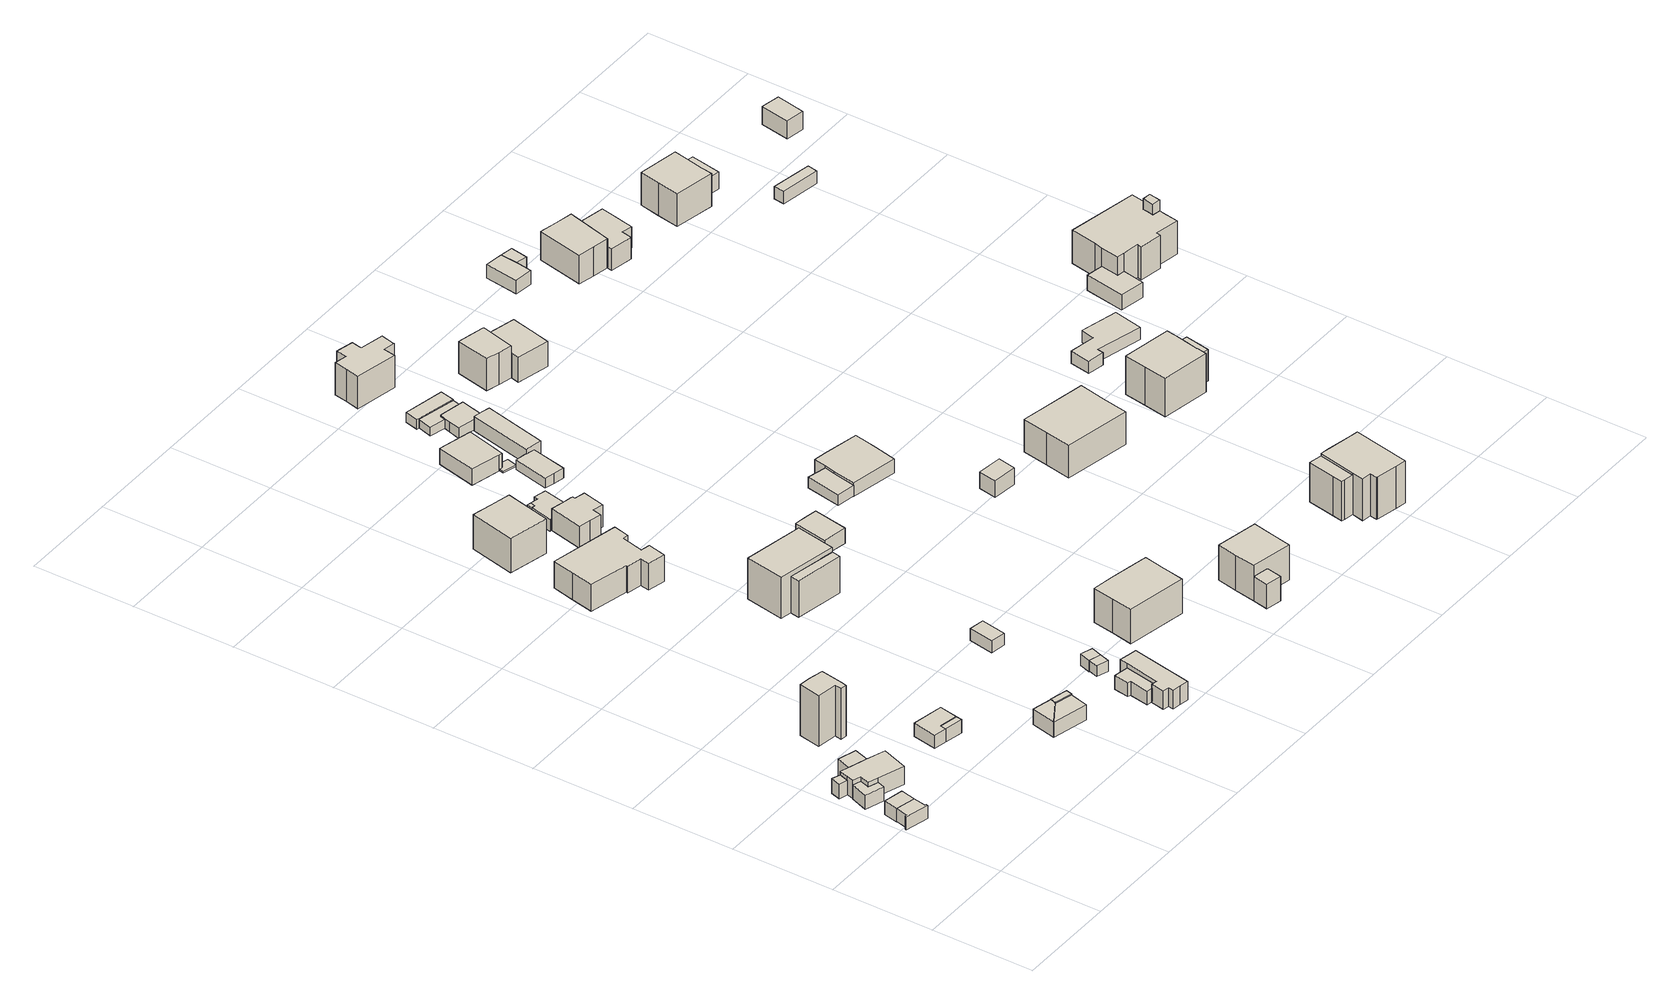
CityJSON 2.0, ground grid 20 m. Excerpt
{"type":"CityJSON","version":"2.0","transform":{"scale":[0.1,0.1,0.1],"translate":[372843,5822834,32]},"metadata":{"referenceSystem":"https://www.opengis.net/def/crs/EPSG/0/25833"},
"CityObjects":{
"building1":{"type":"Building","attributes":{"Gemeindeschluessel":"11000005","BezugspunktDach":"2200","function":"31001_1313","measuredHeight":2.73,"storeysAboveGround":1},"address":[{"country":"Germany","locality":"Berlin","thoroughfareNumber":"20 (2)","thoroughfareName":"Neunkircher Steig"}],"geometry":[{"type":"Solid","lod":"1","boundaries":[[[[0,1,2,3,4,5,6,7]],[[8,9,10,11,12,13,14,15]],[[8,15,7,6]],[[9,8,6,5]],[[10,9,5,4]],[[11,10,4,3]],[[12,11,3,2]],[[13,12,2,1]],[[14,13,1,0]],[[15,14,0,7]]]]}]},
"building2":{"type":"Building","attributes":{"Gemeindeschluessel":"11000005","BezugspunktDach":"2200","function":"51009_1610","measuredHeight":2.79,"storeysAboveGround":0},"address":[{"country":"Germany","locality":"Berlin"}],"geometry":[{"type":"Solid","lod":"1","boundaries":[[[[3,16,17,4]],[[18,19,20,21]],[[18,21,4,17]],[[19,18,17,16]],[[20,19,16,3]],[[21,20,3,4]]]]}]},
"building3":{"type":"Building","attributes":{"Gemeindeschluessel":"11000005","BezugspunktDach":"2200","function":"51009_1610","measuredHeight":2.93,"storeysAboveGround":0},"address":[{"country":"Germany","locality":"Berlin"}],"geometry":[{"type":"Solid","lod":"1","boundaries":[[[[22,23,24,25,26,27]],[[28,29,30,31,32,33]],[[28,33,27,26]],[[29,28,26,25]],[[30,29,25,24]],[[31,30,24,23]],[[32,31,23,22]],[[33,32,22,27]]]]}]},
"building4":{"type":"Building","attributes":{"Gemeindeschluessel":"11000005","BezugspunktDach":"2200","function":"31001_1313","measuredHeight":3,"storeysAboveGround":1},"address":[{"country":"Germany","locality":"Berlin","thoroughfareNumber":"20 (4)","thoroughfareName":"Neunkircher Steig"}],"geometry":[{"type":"Solid","lod":"1","boundaries":[[[[34,35,36,37]],[[38,39,40,41]],[[38,41,37,36]],[[39,38,36,35]],[[40,39,35,34]],[[41,40,34,37]]]]}]},
"building5":{"type":"Building","attributes":{"Gemeindeschluessel":"11000005","function":"31001_1312"},"address":[{"country":"Germany","locality":"Berlin","thoroughfareNumber":"20","thoroughfareName":"Neunkircher Steig"}],"children":["building5-1","building5-2"]},
"building5-1":{"type":"BuildingPart","attributes":{"BezugspunktDach":"2200","measuredHeight":3.75,"storeysAboveGround":1},"parents":["building5"],"geometry":[{"type":"Solid","lod":"1","boundaries":[[[[42,43,44,45,46,47,48,49,50,51]],[[52,53,54,55,56,57,58,59,60,61]],[[52,61,51,50]],[[53,52,50,49]],[[54,53,49,48]],[[56,55,47,46]],[[57,56,46,45]],[[58,57,45,44]],[[59,58,44,43]],[[60,59,43,42]],[[61,60,42,51]],[[55,54,48,47]]]]}]},
"building5-2":{"type":"BuildingPart","attributes":{"BezugspunktDach":"2200","measuredHeight":3.75,"storeysAboveGround":1},"parents":["building5"],"geometry":[{"type":"Solid","lod":"1","boundaries":[[[[47,62,63,48]],[[64,65,55,54]],[[64,54,48,63]],[[65,64,63,62]],[[55,65,62,47]],[[55,47,48,54]]]]}]},
"building6":{"type":"Building","attributes":{"Gemeindeschluessel":"11000005","BezugspunktDach":"2200","function":"31001_1313","measuredHeight":10.41,"storeysAboveGround":1},"address":[{"country":"Germany","locality":"Berlin","thoroughfareNumber":"20 (3)","thoroughfareName":"Neunkircher Steig"}],"geometry":[{"type":"Solid","lod":"1","boundaries":[[[[66,67,68,69,70,71,72,73]],[[74,75,76,77,78,79,80,81]],[[74,81,73,72]],[[75,74,72,71]],[[76,75,71,70]],[[77,76,70,69]],[[78,77,69,68]],[[79,78,68,67]],[[80,79,67,66]],[[81,80,66,73]]]]}]},
"building7":{"type":"Building","attributes":{"Gemeindeschluessel":"11000005","BezugspunktDach":"2200","function":"31001_1312","measuredHeight":2.77,"storeysAboveGround":1},"address":[{"country":"Germany","locality":"Berlin","thoroughfareNumber":"183","thoroughfareName":"Torweg"}],"geometry":[{"type":"Solid","lod":"1","boundaries":[[[[82,83,84,85,86,87]],[[88,89,90,91,92,93]],[[88,93,87,86]],[[89,88,86,85]],[[90,89,85,84]],[[91,90,84,83]],[[92,91,83,82]],[[93,92,82,87]]]]}]},
"building8":{"type":"Building","attributes":{"Gemeindeschluessel":"11000005","BezugspunktDach":"2200","function":"51009_1610","measuredHeight":2.72,"storeysAboveGround":0},"address":[{"country":"Germany","locality":"Berlin"}],"geometry":[{"type":"Solid","lod":"1","boundaries":[[[[94,84,83,82]],[[91,90,95,92]],[[91,92,82,83]],[[90,91,83,84]],[[95,90,84,94]],[[92,95,94,82]]]]}]},
"building9":{"type":"Building","attributes":{"Gemeindeschluessel":"11000005","function":"31001_1312"},"address":[{"country":"Germany","locality":"Berlin","thoroughfareNumber":"181","thoroughfareName":"Torweg"}],"children":["building9-1","building9-2"]},
"building9-1":{"type":"BuildingPart","attributes":{"BezugspunktDach":"2200","measuredHeight":3.16,"storeysAboveGround":1},"parents":["building9"],"geometry":[{"type":"Solid","lod":"1","boundaries":[[[[96,97,98,99]],[[100,101,102,103]],[[101,100,98,97]],[[102,101,97,96]],[[103,102,96,99]],[[100,103,99,98]]]]}]},
"building9-2":{"type":"BuildingPart","attributes":{"BezugspunktDach":"2200","measuredHeight":3.24,"storeysAboveGround":1},"parents":["building9"],"geometry":[{"type":"MultiSurface","lod":"1","boundaries":[[[104,105,106,107]],[[108,109,100,103]],[[108,103,107,106]],[[109,108,106,105]],[[100,109,105,104]],[[110,99,98,100,104,107]],[[103,100,98,99,110]]]}]},
"building10":{"type":"Building","attributes":{"Gemeindeschluessel":"11000005","BezugspunktDach":"2200","function":"51009_1610","measuredHeight":3.34,"storeysAboveGround":0},"address":[{"country":"Germany","locality":"Berlin"}],"geometry":[{"type":"Solid","lod":"1","boundaries":[[[[111,112,113,114]],[[109,115,101,100]],[[109,100,114,113]],[[115,109,113,112]],[[101,115,112,111]],[[100,101,111,114]]]]}]},
"building11":{"type":"Building","attributes":{"Gemeindeschluessel":"11000005","BezugspunktDach":"2200","function":"31001_1000","measuredHeight":3.13,"storeysAboveGround":1},"address":[{"country":"Germany","locality":"Berlin","thoroughfareNumber":"179 (2)","thoroughfareName":"Torweg"}],"geometry":[{"type":"Solid","lod":"1","boundaries":[[[[116,117,118,119,120,121,122]],[[123,124,125,126,127,128,129]],[[123,129,122,121]],[[124,123,121,120]],[[125,124,120,119]],[[126,125,119,118]],[[127,126,118,117]],[[128,127,117,116]],[[129,128,116,122]]]]}]},
"building12":{"type":"Building","attributes":{"Gemeindeschluessel":"11000005","BezugspunktDach":"2200","function":"31001_1000","measuredHeight":5.15,"storeysAboveGround":1},"address":[{"country":"Germany","locality":"Berlin","thoroughfareNumber":"179 (1)","thoroughfareName":"Torweg"}],"geometry":[{"type":"Solid","lod":"1","boundaries":[[[[130,131,132,133,134,135,136,137,138,139,140]],[[141,142,143,144,145,146,147,148,149,150,151]],[[141,151,140,139]],[[142,141,139,138]],[[143,142,138,137]],[[144,143,137,136]],[[145,144,136,135]],[[146,145,135,134]],[[147,146,134,133]],[[148,147,133,132]],[[149,148,132,131]],[[150,149,131,130]],[[151,150,130,140]]]]}]},
"building13":{"type":"Building","attributes":{"Gemeindeschluessel":"11000005","BezugspunktDach":"2200","function":"31001_1010","measuredHeight":6.25,"storeysAboveGround":1},"address":[{"country":"Germany","locality":"Berlin","thoroughfareNumber":"24","thoroughfareName":"Neunkircher Steig"}],"geometry":[{"type":"Solid","lod":"1","boundaries":[[[[152,153,154,155,156,157,158,159,160,161,162,163,164,165]],[[166,167,168,169,170,171,172,173,174,175,176,177,178,179]],[[166,179,165,164]],[[167,166,164,163]],[[168,167,163,162]],[[169,168,162,161]],[[170,169,161,160]],[[171,170,160,159]],[[172,171,159,158]],[[173,172,158,157]],[[174,173,157,156]],[[175,174,156,155]],[[176,175,155,154]],[[177,176,154,153]],[[178,177,153,152]],[[179,178,152,165]]]]}]},
"building14":{"type":"Building","attributes":{"Gemeindeschluessel":"11000005","BezugspunktDach":"2200","function":"31001_1000","measuredHeight":2.26,"storeysAboveGround":1},"address":[{"country":"Germany","locality":"Berlin","thoroughfareNumber":"179 (3)","thoroughfareName":"Torweg"}],"geometry":[{"type":"Solid","lod":"1","boundaries":[[[[180,181,182,183]],[[184,185,186,187]],[[184,187,183,182]],[[185,184,182,181]],[[186,185,181,180]],[[187,186,180,183]]]]}]},
"building15":{"type":"Building","attributes":{"Gemeindeschluessel":"11000005","BezugspunktDach":"2200","function":"51009_1610","measuredHeight":2.43,"storeysAboveGround":0},"address":[{"country":"Germany","locality":"Berlin"}],"geometry":[{"type":"Solid","lod":"1","boundaries":[[[[181,188,189,182]],[[190,191,192,193]],[[190,193,182,189]],[[191,190,189,188]],[[192,191,188,181]],[[193,192,181,182]]]]}]},
"building16":{"type":"Building","attributes":{"Gemeindeschluessel":"11000005","BezugspunktDach":"2200","function":"31001_2463","measuredHeight":2.42,"storeysAboveGround":1},"address":[{"country":"Germany","locality":"Berlin","thoroughfareNumber":"181 (1)","thoroughfareName":"Torweg"}],"geometry":[{"type":"Solid","lod":"1","boundaries":[[[[194,195,196,197]],[[198,199,200,201]],[[198,201,197,196]],[[199,198,196,195]],[[200,199,195,194]],[[201,200,194,197]]]]}]},
"building17":{"type":"Building","attributes":{"Gemeindeschluessel":"11000005","BezugspunktDach":"2200","function":"31001_1010","measuredHeight":8.42,"storeysAboveGround":1},"address":[{"country":"Germany","locality":"Berlin","thoroughfareNumber":"26","thoroughfareName":"Neunkircher Steig"}],"geometry":[{"type":"Solid","lod":"1","boundaries":[[[[202,203,204,205,206]],[[207,208,209,210,211]],[[207,211,206,205]],[[208,207,205,204]],[[209,208,204,203]],[[210,209,203,202]],[[211,210,202,206]]]]}]},
"building18":{"type":"Building","attributes":{"Gemeindeschluessel":"11000005","function":"31001_1010"},"address":[{"country":"Germany","locality":"Berlin","thoroughfareNumber":"182","thoroughfareName":"Torweg"}],"children":["building18-1","building18-2"]},
"building18-1":{"type":"BuildingPart","attributes":{"BezugspunktDach":"2200","measuredHeight":9.19,"storeysAboveGround":1},"parents":["building18"],"geometry":[{"type":"MultiSurface","lod":"1","boundaries":[[[212,213,214,215]],[[216,217,218,219]],[[216,219,215,214]],[[217,216,214,213]],[[218,217,213,212]],[[219,218,220,221,222,212,215]],[[222,221,220,218]]]}]},
"building18-2":{"type":"BuildingPart","attributes":{"BezugspunktDach":"2200","measuredHeight":7.47,"storeysAboveGround":1},"parents":["building18"],"geometry":[{"type":"MultiSurface","lod":"1","boundaries":[[[223,222,221,224]],[[220,218,225,226]],[[220,226,224,221]],[[225,218,222,223]],[[226,225,223,224]],[[227,218,228,220,221,222]]]}]},
"building19":{"type":"Building","attributes":{"Gemeindeschluessel":"11000005","BezugspunktDach":"2200","function":"31001_1010","measuredHeight":5.84,"storeysAboveGround":1},"address":[{"country":"Germany","locality":"Berlin","thoroughfareNumber":"26 (1)","thoroughfareName":"Neunkircher Steig"}],"geometry":[{"type":"Solid","lod":"1","boundaries":[[[[229,230,231,232,233,234,235,236,237,238,239]],[[240,241,242,243,244,245,246,247,248,249,250]],[[240,250,239,238]],[[241,240,238,237]],[[242,241,237,236]],[[243,242,236,235]],[[244,243,235,234]],[[245,244,234,233]],[[246,245,233,232]],[[247,246,232,231]],[[248,247,231,230]],[[249,248,230,229]],[[250,249,229,239]]]]}]},
"building20":{"type":"Building","attributes":{"Gemeindeschluessel":"11000005","BezugspunktDach":"2200","function":"51009_1610","measuredHeight":2.39,"storeysAboveGround":0},"address":[{"country":"Germany","locality":"Berlin"}],"geometry":[{"type":"Solid","lod":"1","boundaries":[[[[251,252,253,254]],[[255,256,257,258]],[[255,258,254,253]],[[256,255,253,252]],[[257,256,252,251]],[[258,257,251,254]]]]}]},
"building21":{"type":"Building","attributes":{"Gemeindeschluessel":"11000005","BezugspunktDach":"2200","function":"31001_1000","measuredHeight":2.52,"storeysAboveGround":1},"address":[{"country":"Germany","locality":"Berlin","thoroughfareNumber":"26 (2)","thoroughfareName":"Neunkircher Steig"}],"geometry":[{"type":"Solid","lod":"1","boundaries":[[[[259,260,261,262,263,264,252,251,254,265]],[[266,267,268,269,270,271,272,242,240,273]],[[266,273,265,254]],[[267,266,254,251]],[[268,267,251,252]],[[269,268,252,264]],[[270,269,264,263]],[[271,270,263,262]],[[272,271,262,261]],[[242,272,261,260]],[[240,242,260,259]],[[273,240,259,265]]]]}]},
"building22":{"type":"Building","attributes":{"Gemeindeschluessel":"11000005","BezugspunktDach":"2200","function":"31001_1010","measuredHeight":8.5,"storeysAboveGround":1},"address":[{"country":"Germany","locality":"Berlin","thoroughfareNumber":"179","thoroughfareName":"Torweg"}],"geometry":[{"type":"Solid","lod":"1","boundaries":[[[[274,275,276,277,278,279,280,281]],[[282,283,284,285,286,287,288,289]],[[282,289,281,280]],[[283,282,280,279]],[[284,283,279,278]],[[285,284,278,277]],[[286,285,277,276]],[[287,286,276,275]],[[288,287,275,274]],[[289,288,274,281]]]]}]},
"building23":{"type":"Building","attributes":{"Gemeindeschluessel":"11000005","BezugspunktDach":"2200","function":"31001_2463","measuredHeight":3.58,"storeysAboveGround":1},"address":[{"country":"Germany","locality":"Berlin","thoroughfareNumber":"182 (1)","thoroughfareName":"Torweg"}],"geometry":[{"type":"Solid","lod":"1","boundaries":[[[[290,291,292,293,294]],[[295,296,297,298,299]],[[295,299,294,293]],[[296,295,293,292]],[[297,296,292,291]],[[298,297,291,290]],[[299,298,290,294]]]]}]},
"building24":{"type":"Building","attributes":{"Gemeindeschluessel":"11000005","BezugspunktDach":"2200","function":"31001_1010","measuredHeight":3.34,"storeysAboveGround":1},"address":[{"country":"Germany","locality":"Berlin","thoroughfareNumber":"28","thoroughfareName":"Neunkircher Steig"}],"geometry":[{"type":"Solid","lod":"1","boundaries":[[[[300,301,302,303,304,305]],[[306,307,308,309,310,311]],[[306,311,305,304]],[[307,306,304,303]],[[308,307,303,302]],[[309,308,302,301]],[[310,309,301,300]],[[311,310,300,305]]]]}]},
"building25":{"type":"Building","attributes":{"Gemeindeschluessel":"11000005","BezugspunktDach":"2200","function":"31001_1000","measuredHeight":0.295,"storeysAboveGround":1},"address":[{"country":"Germany","locality":"Berlin","thoroughfareNumber":"28 (1)","thoroughfareName":"Neunkircher Steig"}],"geometry":[{"type":"Solid","lod":"1","boundaries":[[[[312,313,314,315,316,317]],[[318,319,320,321,322,323]],[[318,323,317,316]],[[319,318,316,315]],[[320,319,315,314]],[[321,320,314,313]],[[322,321,313,312]],[[323,322,312,317]]]]}]},
"building26":{"type":"Building","attributes":{"Gemeindeschluessel":"11000005","BezugspunktDach":"2200","function":"31001_1000","measuredHeight":2.93,"storeysAboveGround":1},"address":[{"country":"Germany","locality":"Berlin","thoroughfareNumber":"28 (2)","thoroughfareName":"Neunkircher Steig"}],"geometry":[{"type":"Solid","lod":"1","boundaries":[[[[324,325,326,327,328,329]],[[330,331,332,333,334,335]],[[330,335,329,328]],[[331,330,328,327]],[[332,331,327,326]],[[333,332,326,325]],[[334,333,325,324]],[[335,334,324,329]]]]}]},
"building27":{"type":"Building","attributes":{"Gemeindeschluessel":"11000005","function":"31001_1010"},"address":[{"country":"Germany","locality":"Berlin","thoroughfareNumber":"177","thoroughfareName":"Torweg"}],"children":["building27-1","building27-2"]},
"building27-1":{"type":"BuildingPart","attributes":{"BezugspunktDach":"2200","measuredHeight":9.48,"storeysAboveGround":1},"parents":["building27"],"geometry":[{"type":"MultiSurface","lod":"1","boundaries":[[[336,337,338,339,340,341]],[[342,343,344,345,346,347]],[[342,347,341,340]],[[343,342,340,339]],[[344,343,339,338]],[[345,344,338,337]],[[346,345,337,336]],[[348,349,350,347,346,336,341]],[[347,350,349,348]]]}]},
"building27-2":{"type":"BuildingPart","attributes":{"BezugspunktDach":"2200","measuredHeight":5.04,"storeysAboveGround":1},"parents":["building27"],"geometry":[{"type":"Solid","lod":"1","boundaries":[[[[351,349,348,352]],[[347,350,353,354]],[[347,354,352,348]],[[353,350,349,351]],[[354,353,351,352]],[[350,347,348,349]]]]}]},
"building28":{"type":"Building","attributes":{"Gemeindeschluessel":"11000005","BezugspunktDach":"2200","function":"51009_1610","measuredHeight":4.15,"storeysAboveGround":0},"address":[{"country":"Germany","locality":"Berlin"}],"geometry":[{"type":"Solid","lod":"1","boundaries":[[[[355,356,357,358,359]],[[360,361,362,363,364]],[[360,364,359,358]],[[361,360,358,357]],[[362,361,357,356]],[[363,362,356,355]],[[364,363,355,359]]]]}]},
"building29":{"type":"Building","attributes":{"Gemeindeschluessel":"11000005","BezugspunktDach":"2200","function":"31001_1000","measuredHeight":1.82,"storeysAboveGround":1},"address":[{"country":"Germany","locality":"Berlin","thoroughfareNumber":"28 (4)","thoroughfareName":"Neunkircher Steig"}],"geometry":[{"type":"Solid","lod":"1","boundaries":[[[[365,366,367,368,369,370]],[[371,372,373,374,375,376]],[[371,376,370,369]],[[372,371,369,368]],[[373,372,368,367]],[[374,373,367,366]],[[375,374,366,365]],[[376,375,365,370]]]]}]},
"building30":{"type":"Building","attributes":{"Gemeindeschluessel":"11000005","BezugspunktDach":"2200","function":"31001_1000","measuredHeight":2.82,"storeysAboveGround":1},"address":[{"country":"Germany","locality":"Berlin","thoroughfareNumber":"28 (3)","thoroughfareName":"Neunkircher Steig"}],"geometry":[{"type":"Solid","lod":"1","boundaries":[[[[377,378,379,380,381,382,383,384]],[[385,375,374,386,387,388,389,390]],[[385,390,384,383]],[[375,385,383,382]],[[374,375,382,381]],[[386,374,381,380]],[[387,386,380,379]],[[388,387,379,378]],[[389,388,378,377]],[[390,389,377,384]]]]}]},
"building31":{"type":"Building","attributes":{"Gemeindeschluessel":"11000005","BezugspunktDach":"2200","function":"31001_2463","measuredHeight":2.17,"storeysAboveGround":1},"address":[{"country":"Germany","locality":"Berlin","thoroughfareNumber":"180 (1)","thoroughfareName":"Torweg"}],"geometry":[{"type":"Solid","lod":"1","boundaries":[[[[391,392,393,394]],[[395,396,397,398]],[[395,398,394,393]],[[396,395,393,392]],[[397,396,392,391]],[[398,397,391,394]]]]}]},
"building32":{"type":"Building","attributes":{"Gemeindeschluessel":"11000005","BezugspunktDach":"2200","function":"31001_1000","measuredHeight":2.3,"storeysAboveGround":1},"address":[{"country":"Germany","locality":"Berlin","thoroughfareNumber":"11 (1)","thoroughfareName":"Sulzbacher Steig"}],"geometry":[{"type":"Solid","lod":"1","boundaries":[[[[399,400,401,402,403]],[[404,405,372,371,406]],[[404,406,403,402]],[[405,404,402,401]],[[372,405,401,400]],[[371,372,400,399]],[[406,371,399,403]]]]}]},
"building33":{"type":"Building","attributes":{"Gemeindeschluessel":"11000005","BezugspunktDach":"2200","function":"31001_1010","measuredHeight":8.03,"storeysAboveGround":1},"address":[{"country":"Germany","locality":"Berlin","thoroughfareNumber":"11","thoroughfareName":"Sulzbacher Steig"}],"geometry":[{"type":"Solid","lod":"1","boundaries":[[[[407,408,409,410,411,412,413,414,415,416,417,418]],[[419,420,421,422,423,424,425,426,427,428,429,430]],[[419,430,418,417]],[[420,419,417,416]],[[421,420,416,415]],[[422,421,415,414]],[[423,422,414,413]],[[424,423,413,412]],[[425,424,412,411]],[[426,425,411,410]],[[427,426,410,409]],[[428,427,409,408]],[[429,428,408,407]],[[430,429,407,418]]]]}]},
"building34":{"type":"Building","attributes":{"Gemeindeschluessel":"11000005","BezugspunktDach":"2200","function":"31001_1010","measuredHeight":3.3,"storeysAboveGround":1},"address":[{"country":"Germany","locality":"Berlin","thoroughfareNumber":"180","thoroughfareName":"Torweg"}],"geometry":[{"type":"Solid","lod":"1","boundaries":[[[[431,432,433,434,435,436,437,438]],[[439,440,441,442,443,444,445,446]],[[439,446,438,437]],[[440,439,437,436]],[[441,440,436,435]],[[442,441,435,434]],[[443,442,434,433]],[[444,443,433,432]],[[445,444,432,431]],[[446,445,431,438]]]]}]},
"building35":{"type":"Building","attributes":{"Gemeindeschluessel":"11000005","BezugspunktDach":"2200","function":"31001_2463","measuredHeight":4.07,"storeysAboveGround":1},"address":[{"country":"Germany","locality":"Berlin","thoroughfareNumber":"180 (2)","thoroughfareName":"Torweg"}],"geometry":[{"type":"Solid","lod":"1","boundaries":[[[[447,448,449,450]],[[451,452,453,454]],[[451,454,450,449]],[[452,451,449,448]],[[453,452,448,447]],[[454,453,447,450]]]]}]},
"building36":{"type":"Building","attributes":{"Gemeindeschluessel":"11000005","function":"31001_1010"},"address":[{"country":"Germany","locality":"Berlin","thoroughfareNumber":"9","thoroughfareName":"Sulzbacher Steig"}],"children":["building36-1","building36-2"]},
"building36-1":{"type":"BuildingPart","attributes":{"BezugspunktDach":"2200","measuredHeight":8.34,"storeysAboveGround":1},"parents":["building36"],"geometry":[{"type":"MultiSurface","lod":"1","boundaries":[[[455,456,457,458,459,460,461]],[[462,463,464,465,466,467,468]],[[462,468,461,460]],[[463,462,460,459]],[[464,463,459,458]],[[465,464,458,457]],[[466,469,470,471,457,456]],[[467,466,456,455]],[[468,467,455,461]],[[472,470,469,466]],[[472,465,471,470]]]}]},
"building36-2":{"type":"BuildingPart","attributes":{"BezugspunktDach":"2200","measuredHeight":5.55,"storeysAboveGround":1},"parents":["building36"],"geometry":[{"type":"Solid","lod":"1","boundaries":[[[[473,474,475,471,470,469,476,477]],[[478,466,472,465,479,480,481,482]],[[478,482,477,476]],[[466,478,476,469]],[[479,465,471,475]],[[480,479,475,474]],[[481,480,474,473]],[[482,481,473,477]],[[472,466,469,470]],[[465,472,470,471]]]]}]},
"building37":{"type":"Building","attributes":{"Gemeindeschluessel":"11000005","function":"31001_1010"},"address":[{"country":"Germany","locality":"Berlin","thoroughfareNumber":"175","thoroughfareName":"Torweg"}],"children":["building37-1","building37-2"]},
"building37-1":{"type":"BuildingPart","attributes":{"BezugspunktDach":"2200","measuredHeight":9.03,"storeysAboveGround":1},"parents":["building37"],"geometry":[{"type":"MultiSurface","lod":"1","boundaries":[[[483,484,485,486,487,488,489,490,491,492,493]],[[494,495,496,497,498,499,500,501,502,503,504]],[[494,504,493,492]],[[505,506,492,491]],[[496,495,491,490]],[[497,496,490,489]],[[498,497,489,488]],[[499,498,488,487]],[[500,499,487,486]],[[501,500,486,485]],[[502,501,485,484]],[[503,502,484,483]],[[504,503,483,493]],[[495,494,506,505]]]}]},
"building37-2":{"type":"BuildingPart","attributes":{"BezugspunktDach":"2200","measuredHeight":8.12,"storeysAboveGround":1},"parents":["building37"],"geometry":[{"type":"Solid","lod":"1","boundaries":[[[[507,506,505,508,509,510]],[[511,512,495,494,513,514]],[[511,514,510,509]],[[512,511,509,508]],[[495,512,508,505]],[[513,494,506,507]],[[514,513,507,510]],[[495,505,506,494]]]]}]},
"building38":{"type":"Building","attributes":{"Gemeindeschluessel":"11000005","BezugspunktDach":"2200","function":"31001_1010","measuredHeight":8.72,"storeysAboveGround":1},"address":[{"country":"Germany","locality":"Berlin","thoroughfareNumber":"178, 178A","thoroughfareName":"Torweg"}],"geometry":[{"type":"Solid","lod":"1","boundaries":[[[[515,516,517,518,519,520]],[[521,522,523,524,525,526]],[[521,526,520,519]],[[522,521,519,518]],[[523,522,518,517]],[[524,523,517,516]],[[525,524,516,515]],[[526,525,515,520]]]]}]},
"building39":{"type":"Building","attributes":{"Gemeindeschluessel":"11000005","BezugspunktDach":"2200","function":"31001_2463","measuredHeight":2.77,"storeysAboveGround":1},"address":[{"country":"Germany","locality":"Berlin","thoroughfareNumber":"7 (3)","thoroughfareName":"Sulzbacher Steig"}],"geometry":[{"type":"Solid","lod":"1","boundaries":[[[[527,528,529,530,531]],[[532,533,534,535,536]],[[532,536,531,530]],[[533,532,530,529]],[[534,533,529,528]],[[535,534,528,527]],[[536,535,527,531]]]]}]},
"building40":{"type":"Building","attributes":{"Gemeindeschluessel":"11000005","BezugspunktDach":"2200","function":"31001_1000","measuredHeight":2.77,"storeysAboveGround":1},"address":[{"country":"Germany","locality":"Berlin","thoroughfareNumber":"7 (2)","thoroughfareName":"Sulzbacher Steig"}],"geometry":[{"type":"Solid","lod":"1","boundaries":[[[[537,538,529,528]],[[539,540,541,542]],[[539,542,528,529]],[[540,539,529,538]],[[541,540,538,537]],[[542,541,537,528]]]]}]},
"building41":{"type":"Building","attributes":{"Gemeindeschluessel":"11000005","function":"31001_1010"},"address":[{"country":"Germany","locality":"Berlin","thoroughfareNumber":"176","thoroughfareName":"Torweg"}],"children":["building41-1","building41-2"]},
"building41-1":{"type":"BuildingPart","attributes":{"BezugspunktDach":"2200","measuredHeight":9.41,"storeysAboveGround":2},"parents":["building41"],"geometry":[{"type":"MultiSurface","lod":"1","boundaries":[[[543,544,545,546,547,548,549,550,551]],[[552,553,554,555,556,557,558,559,560]],[[552,560,551,550]],[[553,552,550,549]],[[554,553,549,548]],[[555,554,548,547]],[[561,562,555,547,546]],[[557,563,561,556,546,545]],[[564,563,545,544]],[[559,558,544,543]],[[560,559,543,551]],[[556,555,562,561]],[[556,561,563,557,565]],[[558,557,563,564]]]}]},
"building41-2":{"type":"BuildingPart","attributes":{"BezugspunktDach":"2200","measuredHeight":6.47,"storeysAboveGround":2},"parents":["building41"],"geometry":[{"type":"MultiSurface","lod":"1","boundaries":[[[564,566,567,562,563]],[[555,568,569,558,557]],[[568,555,562,567]],[[569,568,567,566]],[[558,569,566,564]],[[556,561,562,555]],[[561,556,557,563]],[[570,557,558,564,563]]]}]},
"building42":{"type":"Building","attributes":{"Gemeindeschluessel":"11000005","function":"31001_1010"},"address":[{"country":"Germany","locality":"Berlin","thoroughfareNumber":"7","thoroughfareName":"Sulzbacher Steig"}],"children":["building42-1","building42-2"]},
"building42-1":{"type":"BuildingPart","attributes":{"BezugspunktDach":"2200","measuredHeight":7.49,"storeysAboveGround":1},"parents":["building42"],"geometry":[{"type":"MultiSurface","lod":"1","boundaries":[[[571,572,573,574,575,576,577,578]],[[579,580,581,582,583,584,585,586]],[[579,586,578,577]],[[580,579,577,576]],[[581,580,576,575]],[[582,581,575,574]],[[583,587,588,589,582,574,573]],[[584,583,573,572]],[[585,584,572,571]],[[586,585,571,578]],[[589,588,587,583,590]]]}]},
"building42-2":{"type":"BuildingPart","attributes":{"BezugspunktDach":"2200","measuredHeight":5.12,"storeysAboveGround":1},"parents":["building42"],"geometry":[{"type":"Solid","lod":"1","boundaries":[[[[591,592,593,594,595,596,597,588,587,598,599]],[[584,583,589,600,582,601,602,603,604,605,606]],[[584,606,599,598]],[[583,584,598,587]],[[600,589,588,597]],[[582,600,597,596]],[[601,582,596,595]],[[602,601,595,594]],[[603,602,594,593]],[[604,603,593,592]],[[605,604,592,591]],[[606,605,591,599]],[[589,583,587,588]]]]}]},
"building43":{"type":"Building","attributes":{"Gemeindeschluessel":"11000005","BezugspunktDach":"2200","function":"31001_1000","measuredHeight":2.53,"storeysAboveGround":1},"address":[{"country":"Germany","locality":"Berlin","thoroughfareNumber":"176 (1)","thoroughfareName":"Torweg"}],"geometry":[{"type":"Solid","lod":"1","boundaries":[[[[607,608,609,610,611,612,613,614]],[[615,616,617,618,619,620,621,622]],[[615,622,614,613]],[[616,615,613,612]],[[617,616,612,611]],[[618,617,611,610]],[[619,618,610,609]],[[620,619,609,608]],[[621,620,608,607]],[[622,621,607,614]]]]}]},
"building44":{"type":"Building","attributes":{"Gemeindeschluessel":"11000005","BezugspunktDach":"2200","function":"31001_2463","measuredHeight":3.12,"storeysAboveGround":1},"address":[{"country":"Germany","locality":"Berlin","thoroughfareNumber":"174 (1)","thoroughfareName":"Torweg"}],"geometry":[{"type":"Solid","lod":"1","boundaries":[[[[623,624,625,626,627,628]],[[629,630,631,632,633,634]],[[629,634,628,627]],[[630,629,627,626]],[[631,630,626,625]],[[632,631,625,624]],[[633,632,624,623]],[[634,633,623,628]]]]}]},
"building45":{"type":"Building","attributes":{"Gemeindeschluessel":"11000005","BezugspunktDach":"2200","function":"31001_1010","measuredHeight":8.69,"storeysAboveGround":1},"address":[{"country":"Germany","locality":"Berlin","thoroughfareNumber":"5","thoroughfareName":"Sulzbacher Steig"}],"geometry":[{"type":"Solid","lod":"1","boundaries":[[[[635,636,637,638,639,640,641]],[[642,643,644,645,646,647,648]],[[642,648,641,640]],[[643,642,640,639]],[[644,643,639,638]],[[645,644,638,637]],[[646,645,637,636]],[[647,646,636,635]],[[648,647,635,641]]]]}]},
"building46":{"type":"Building","attributes":{"Gemeindeschluessel":"11000005","BezugspunktDach":"2200","function":"31001_1000","measuredHeight":4.03,"storeysAboveGround":1},"address":[{"country":"Germany","locality":"Berlin","thoroughfareNumber":"5 (1)","thoroughfareName":"Sulzbacher Steig"}],"geometry":[{"type":"Solid","lod":"1","boundaries":[[[[649,650,651,652]],[[653,654,655,656]],[[653,656,652,651]],[[654,653,651,650]],[[655,654,650,649]],[[656,655,649,652]]]]}]},
"building47":{"type":"Building","attributes":{"Gemeindeschluessel":"11000005","BezugspunktDach":"2200","function":"31001_1010","measuredHeight":9.35,"storeysAboveGround":1},"address":[{"country":"Germany","locality":"Berlin","thoroughfareNumber":"174","thoroughfareName":"Torweg"}],"geometry":[{"type":"Solid","lod":"1","boundaries":[[[[657,658,659,660,661,662,663,664,665,666,667,668,669,670,671,672,673,674]],[[675,676,677,678,679,680,681,682,683,684,685,686,687,688,689,690,691,692]],[[675,692,674,673]],[[676,675,673,672]],[[677,676,672,671]],[[678,677,671,670]],[[679,678,670,669]],[[680,679,669,668]],[[681,680,668,667]],[[682,681,667,666]],[[683,682,666,665]],[[684,683,665,664]],[[685,684,664,663]],[[686,685,663,662]],[[687,686,662,661]],[[688,687,661,660]],[[689,688,660,659]],[[690,689,659,658]],[[691,690,658,657]],[[692,691,657,674]]]]}]},
"building48":{"type":"Building","attributes":{"Gemeindeschluessel":"11000005","BezugspunktDach":"2200","function":"31001_1000","measuredHeight":2.74,"storeysAboveGround":1},"address":[{"country":"Germany","locality":"Berlin","thoroughfareNumber":"3 (1)","thoroughfareName":"Sulzbacher Steig"}],"geometry":[{"type":"Solid","lod":"1","boundaries":[[[[693,694,695,696]],[[697,698,699,700]],[[697,700,696,695]],[[698,697,695,694]],[[699,698,694,693]],[[700,699,693,696]]]]}]},
"building49":{"type":"Building","attributes":{"Gemeindeschluessel":"11000005","BezugspunktDach":"2200","function":"51009_1610","measuredHeight":8.87,"storeysAboveGround":0},"address":[{"country":"Germany","locality":"Berlin"}],"geometry":[{"type":"Solid","lod":"1","boundaries":[[[[701,702,703,704]],[[705,706,707,708]],[[705,708,704,703]],[[706,705,703,702]],[[707,706,702,701]],[[708,707,701,704]]]]}]},
"building50":{"type":"Building","attributes":{"Gemeindeschluessel":"11000005","BezugspunktDach":"2200","function":"31001_2463","measuredHeight":4.67,"storeysAboveGround":1},"address":[{"country":"Germany","locality":"Berlin","thoroughfareNumber":"3","thoroughfareName":"Sulzbacher Steig"}],"geometry":[{"type":"Solid","lod":"1","boundaries":[[[[709,710,711,712]],[[713,714,715,716]],[[713,716,712,711]],[[714,713,711,710]],[[715,714,710,709]],[[716,715,709,712]]]]}]}
},
"vertices":[
[50,180,31],[51,184,31],[48,185,31],[53,209,31],[14,218,31],[9,194,31],[5,195,31],[4,192,31],[5,195,4],[9,194,4],[14,218,4],[53,209,4],[48,185,4],[51,184,4],[50,180,4],[4,192,4],
[59,238,31],[20,246,31],[20,246,3],[59,238,3],[53,209,3],[14,218,3],
[51,269,32],[56,283,32],[36,290,32],[42,309,32],[26,314,32],[14,281,32],[26,314,3],[42,309,3],[36,290,3],[56,283,3],[51,269,3],[14,281,3],
[30,328,33],[36,346,33],[20,352,33],[14,333,33],[20,352,3],[36,346,3],[30,328,3],[14,333,3],
[42,309,41],[36,290,41],[56,283,41],[107,266,41],[125,317,41],[89,329,41],[53,340,41],[36,346,41],[30,328,41],[26,314,41],[30,328,4],[36,346,4],[53,340,4],[89,329,4],[125,317,4],[107,266,4],[56,283,4],[36,290,4],[42,309,4],[26,314,4],
[98,357,41],[62,368,41],[62,368,4],[98,357,4],
[156,438,106],[154,425,106],[166,423,106],[169,436,106],[176,478,106],[148,484,106],[125,487,106],[116,444,106],[125,487,2],[148,484,2],[176,478,2],[169,436,2],[166,423,2],[154,425,2],[156,438,2],[116,444,2],
[243,276,31],[245,288,31],[281,281,31],[288,317,31],[227,328,31],[218,281,31],[227,328,4],[288,317,4],[281,281,4],[245,288,4],[243,276,4],[218,281,4],
[279,269,31],[279,269,4],
[424,118,36],[433,154,36],[398,163,36],[353,135,36],[398,163,5],[433,154,5],[424,118,5],[353,135,5],
[398,163,37],[402,174,37],[364,183,37],[353,135,37],[364,183,5],[402,174,5],[353,135,14],
[433,154,38],[436,166,38],[402,174,38],[398,163,38],[436,166,5],
[524,55,35],[535,53,35],[548,121,35],[519,126,35],[514,97,35],[520,95,35],[513,57,35],[520,95,7],[514,97,7],[519,126,7],[548,121,7],[535,53,7],[524,55,7],[513,57,7],
[530,26,44],[529,16,44],[546,13,44],[563,10,44],[586,130,44],[569,133,44],[551,137,44],[548,121,44],[535,53,44],[524,55,44],[519,29,44],[524,55,6],[535,53,6],[548,121,6],[551,137,6],[569,133,6],[586,130,6],[563,10,6],[546,13,6],[529,16,6],[530,26,6],[519,29,6],
[294,950,56],[293,947,56],[322,941,56],[319,923,56],[353,915,56],[361,950,56],[343,954,56],[350,984,56],[353,997,56],[364,995,56],[371,1026,56],[236,1055,56],[226,1011,56],[217,968,56],[226,1011,1],[236,1055,1],[371,1026,1],[364,995,1],[353,997,1],[350,984,1],[343,954,1],[361,950,1],[353,915,1],[319,923,1],[322,941,1],[293,947,1],[294,950,1],[217,968,1],
[553,162,30],[559,182,30],[536,189,30],[530,170,30],[536,189,8],[559,182,8],[553,162,8],[530,170,8],
[566,203,30],[543,211,30],[543,211,6],[566,203,6],[559,182,6],[536,189,6],
[520,348,29],[529,397,29],[499,402,29],[490,353,29],[499,402,5],[529,397,5],[520,348,5],[490,353,5],
[307,1120,73],[327,1208,73],[288,1217,73],[249,1226,73],[229,1138,73],[249,1226,2],[288,1217,2],[327,1208,2],[307,1120,2],[229,1138,2],
[492,673,87],[506,750,87],[389,772,87],[375,696,87],[389,772,3],[506,750,3],[492,673,3],[375,696,3],[397,692,3],[397,692,78],[492,673,78],
[489,656,78],[394,674,78],[489,656,3],[394,674,3],[492,673,59],[439,683,3],
[373,1077,47],[396,1071,47],[400,1089,47],[421,1084,47],[431,1128,47],[410,1133,47],[411,1138,47],[408,1139,47],[388,1143,47],[365,1148,47],[350,1082,47],[365,1148,2],[388,1143,2],[408,1139,2],[411,1138,2],[410,1133,2],[431,1128,2],[421,1084,2],[400,1089,2],[396,1071,2],[373,1077,2],[350,1082,2],
[378,1191,27],[381,1201,27],[373,1203,27],[371,1193,27],[373,1203,3],[381,1201,3],[378,1191,3],[371,1193,3],
[365,1148,27],[408,1139,27],[410,1143,27],[422,1200,27],[398,1206,27],[396,1198,27],[361,1149,27],[371,1193,2],[378,1191,2],[381,1201,2],[396,1198,2],[398,1206,2],[422,1200,2],[410,1143,2],[361,1149,2],
[759,155,75],[767,197,75],[775,239,75],[734,247,75],[698,254,75],[656,261,75],[649,219,75],[641,177,75],[649,219,5],[656,261,5],[698,254,5],[734,247,5],[775,239,5],[767,197,5],[759,155,5],[641,177,5],
[608,727,34],[620,794,34],[597,798,34],[573,802,34],[561,736,34],[573,802,3],[597,798,3],[620,794,3],[608,727,3],[561,736,3],
[453,1314,35],[459,1312,35],[462,1323,35],[479,1389,35],[413,1405,35],[395,1328,35],[413,1405,2],[479,1389,2],[462,1323,2],[459,1312,2],[453,1314,2],[395,1328,2],
[478,1297,6],[483,1317,6],[462,1323,6],[459,1312,6],[453,1314,6],[451,1304,6],[453,1314,3],[459,1312,3],[462,1323,3],[483,1317,3],[478,1297,3],[451,1304,3],
[476,1219,22],[497,1215,22],[512,1284,22],[492,1289,22],[472,1293,22],[456,1224,22],[472,1293,2],[492,1289,2],[512,1284,2],[497,1215,2],[476,1219,2],[456,1224,2],
[932,59,80],[940,99,80],[948,139,80],[866,155,80],[858,115,80],[851,75,80],[858,115,8],[866,155,8],[948,139,8],[940,99,8],[932,59,8],[851,75,8],[851,75,58],[882,69,58],[882,69,8],
[876,38,58],[845,44,58],[876,38,8],[845,44,8],
[527,1281,32],[555,1403,32],[541,1407,32],[522,1411,32],[494,1288,32],[522,1411,2],[541,1407,2],[555,1403,2],[527,1281,2],[494,1288,2],
[498,1453,22],[501,1464,22],[546,1455,22],[550,1472,22],[475,1489,22],[467,1461,22],[475,1489,4],[550,1472,4],[546,1455,4],[501,1464,4],[498,1453,4],[467,1461,4],
[522,1411,25],[541,1407,25],[546,1430,25],[552,1454,25],[501,1464,25],[498,1453,25],[494,1441,25],[488,1419,25],[494,1441,4],[552,1454,4],[546,1430,4],[541,1407,4],[522,1411,4],[488,1419,4],
[721,787,28],[735,853,28],[698,862,28],[685,793,28],[698,862,6],[735,853,6],[721,787,6],[685,793,6],
[475,1489,24],[550,1472,24],[556,1500,24],[476,1516,24],[470,1490,24],[476,1516,4],[556,1500,4],[470,1490,4],
[544,1585,71],[548,1609,71],[571,1604,71],[571,1607,71],[577,1633,71],[530,1643,71],[534,1663,71],[500,1671,71],[497,1650,71],[472,1655,71],[467,1629,71],[461,1602,71],[467,1629,5],[472,1655,5],[497,1650,5],[500,1671,5],[534,1663,5],[530,1643,5],[577,1633,5],[571,1607,5],[571,1604,5],[548,1609,5],[544,1585,5],[461,1602,5],
[814,769,33],[824,814,33],[833,859,33],[763,873,33],[739,877,33],[735,853,33],[730,832,33],[721,787,33],[730,832,5],[735,853,5],[739,877,5],[763,873,5],[833,859,5],[824,814,5],[814,769,5],[721,787,5],
[899,587,39],[906,622,39],[858,628,39],[851,592,39],[858,628,5],[906,622,5],[899,587,5],[851,592,5],
[652,1450,68],[678,1443,68],[694,1508,68],[694,1510,68],[667,1516,68],[640,1522,68],[626,1457,68],[640,1522,2],[667,1516,2],[694,1510,2],[694,1508,2],[678,1443,2],[652,1450,2],[626,1457,2],[678,1443,53],[684,1468,53],[694,1508,53],[684,1468,2],
[739,1412,53],[749,1453,53],[758,1493,53],[679,1443,53],[675,1427,53],[679,1443,2],[758,1493,2],[749,1453,2],[739,1412,2],[675,1427,2],
[1154,48,95],[1152,34,95],[1154,33,95],[1196,25,95],[1217,21,95],[1239,132,95],[1218,136,95],[1176,144,95],[1156,148,95],[1141,74,95],[1136,51,95],[1141,74,9],[1156,148,9],[1176,144,9],[1218,136,9],[1239,132,9],[1217,21,9],[1196,25,9],[1154,33,9],[1152,34,9],[1154,48,9],[1136,51,9],[1156,148,90],[1141,74,90],
[1122,78,90],[1130,153,90],[1120,99,90],[1116,79,90],[1120,99,9],[1130,153,9],[1122,78,9],[1116,79,9],
[1093,496,74],[1102,547,74],[1112,598,74],[981,623,74],[972,572,74],[962,521,74],[972,572,7],[981,623,7],[1112,598,7],[1102,547,7],[1093,496,7],[962,521,7],
[909,1562,33],[914,1594,33],[917,1627,33],[882,1632,33],[873,1566,33],[882,1632,5],[917,1627,5],[914,1594,5],[909,1562,5],[873,1566,5],
[936,1589,33],[942,1623,33],[917,1627,6],[942,1623,6],[936,1589,6],[914,1594,6],
[1287,468,87],[1291,488,87],[1290,488,87],[1295,513,87],[1300,537,87],[1303,557,87],[1207,574,87],[1200,530,87],[1192,485,87],[1200,530,8],[1207,574,8],[1303,557,8],[1300,537,8],[1295,513,8],[1290,488,8],[1291,488,8],[1287,468,8],[1192,485,8],[1295,513,72],[1300,537,72],[1290,488,72],[1291,488,72],[1290,489,8],
[1315,483,72],[1324,532,72],[1324,532,8],[1315,483,8],[1290,488,24],
[987,1489,64],[1018,1483,64],[1019,1483,64],[1039,1561,64],[1042,1572,64],[1008,1579,64],[974,1586,64],[955,1496,64],[974,1586,5],[1008,1579,5],[1042,1572,5],[1039,1561,5],[1019,1483,5],[1018,1483,5],[987,1489,5],[955,1496,5],[1019,1483,49],[1022,1495,49],[1022,1495,5],[1020,1489,5],
[1061,1465,49],[1065,1485,49],[1086,1481,49],[1093,1515,49],[1100,1549,49],[1039,1561,49],[1021,1530,49],[1018,1483,49],[1016,1473,49],[1021,1530,5],[1100,1549,5],[1093,1515,5],[1086,1481,5],[1065,1485,5],[1061,1465,5],[1016,1473,5],
[1256,653,31],[1258,665,31],[1349,642,31],[1361,699,31],[1288,717,31],[1281,690,31],[1230,699,31],[1223,659,31],[1230,699,6],[1281,690,6],[1288,717,6],[1361,699,6],[1349,642,6],[1258,665,6],[1256,653,6],[1223,659,6],
[1447,704,38],[1455,747,38],[1440,749,38],[1446,785,38],[1412,791,38],[1398,713,38],[1412,791,7],[1446,785,7],[1440,749,7],[1455,747,7],[1447,704,7],[1398,713,7],
[1256,1437,73],[1260,1460,73],[1264,1479,73],[1272,1521,73],[1193,1535,73],[1185,1494,73],[1177,1452,73],[1185,1494,6],[1193,1535,6],[1272,1521,6],[1264,1479,6],[1260,1460,6],[1256,1437,6],[1177,1452,6],
[1301,1453,42],[1312,1513,42],[1272,1521,42],[1260,1460,42],[1272,1521,8],[1312,1513,8],[1301,1453,8],[1260,1460,8],
[1455,747,76],[1487,741,76],[1485,733,76],[1529,725,76],[1531,733,76],[1578,724,76],[1583,756,76],[1585,764,76],[1569,767,76],[1571,778,76],[1573,789,76],[1589,787,76],[1591,795,76],[1596,827,76],[1459,853,76],[1449,801,76],[1446,785,76],[1440,749,76],[1446,785,8],[1449,801,8],[1459,853,8],[1596,827,8],[1591,795,8],[1589,787,8],[1573,789,8],[1571,778,8],[1569,767,8],[1585,764,8],[1583,756,8],[1578,724,8],[1531,733,8],[1529,725,8],[1485,733,8],[1487,741,8],[1455,747,8],[1440,749,8],
[1408,1330,30],[1412,1350,30],[1333,1364,30],[1330,1343,30],[1333,1364,5],[1412,1350,5],[1408,1330,5],[1330,1343,5],
[1585,764,98],[1589,787,98],[1573,789,98],[1569,767,98],[1573,789,9],[1589,787,9],[1585,764,9],[1569,767,9],
[1520,1435,41],[1531,1491,41],[1494,1498,41],[1484,1441,41],[1494,1498,4],[1531,1491,4],[1520,1435,4],[1484,1441,4]
]}
